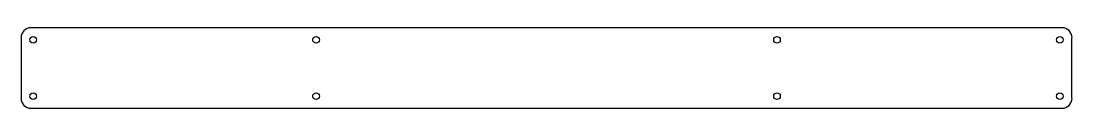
# Model space of a CAD drawing. Header units: millimetres. Extents: x 5 to 352, y 5 to 32.
import ezdxf

# ---------------------------------------------------------------- set-up
doc = ezdxf.new("R2010")
doc.units = ezdxf.units.MM

# ---------------------------------------------------------------- blocks, each defined once
blk = doc.blocks.new('PART__FEATURE')
at = {"color": 0}
for p, q in [((380.9, -60.86), (39.85, -60.86)), ((36.55, -64.17), (36.55, -84.31)), ((384.21, -84.3), (384.21, -64.17)), ((39.86, -87.61), (380.91, -87.62))]:
    blk.add_line(p, q, dxfattribs=at)
for centre in [(40.55, -64.86), (134.14, -64.86), (286.63, -64.86), (380.21, -64.86), (40.55, -83.61), (134.14, -83.61), (286.63, -83.61), (380.21, -83.61)]:
    blk.add_circle(centre, 1.1, dxfattribs=at)
for centre, start, end in [((39.86, -64.17), 90.052, 180.052), ((380.91, -64.17), 0.052, 90.052), ((39.86, -84.31), 180.052, 270.052), ((380.91, -84.31), 270.052, 0.052)]:
    blk.add_arc(centre, 3.31, start, end, dxfattribs=at)

msp = doc.modelspace()

# ---------------------------------------------------------------- block references
at = {"color": 0}
msp.add_blockref('PART__FEATURE', (-31.88, 92.65), dxfattribs=at)

doc.saveas('drawing.dxf')
